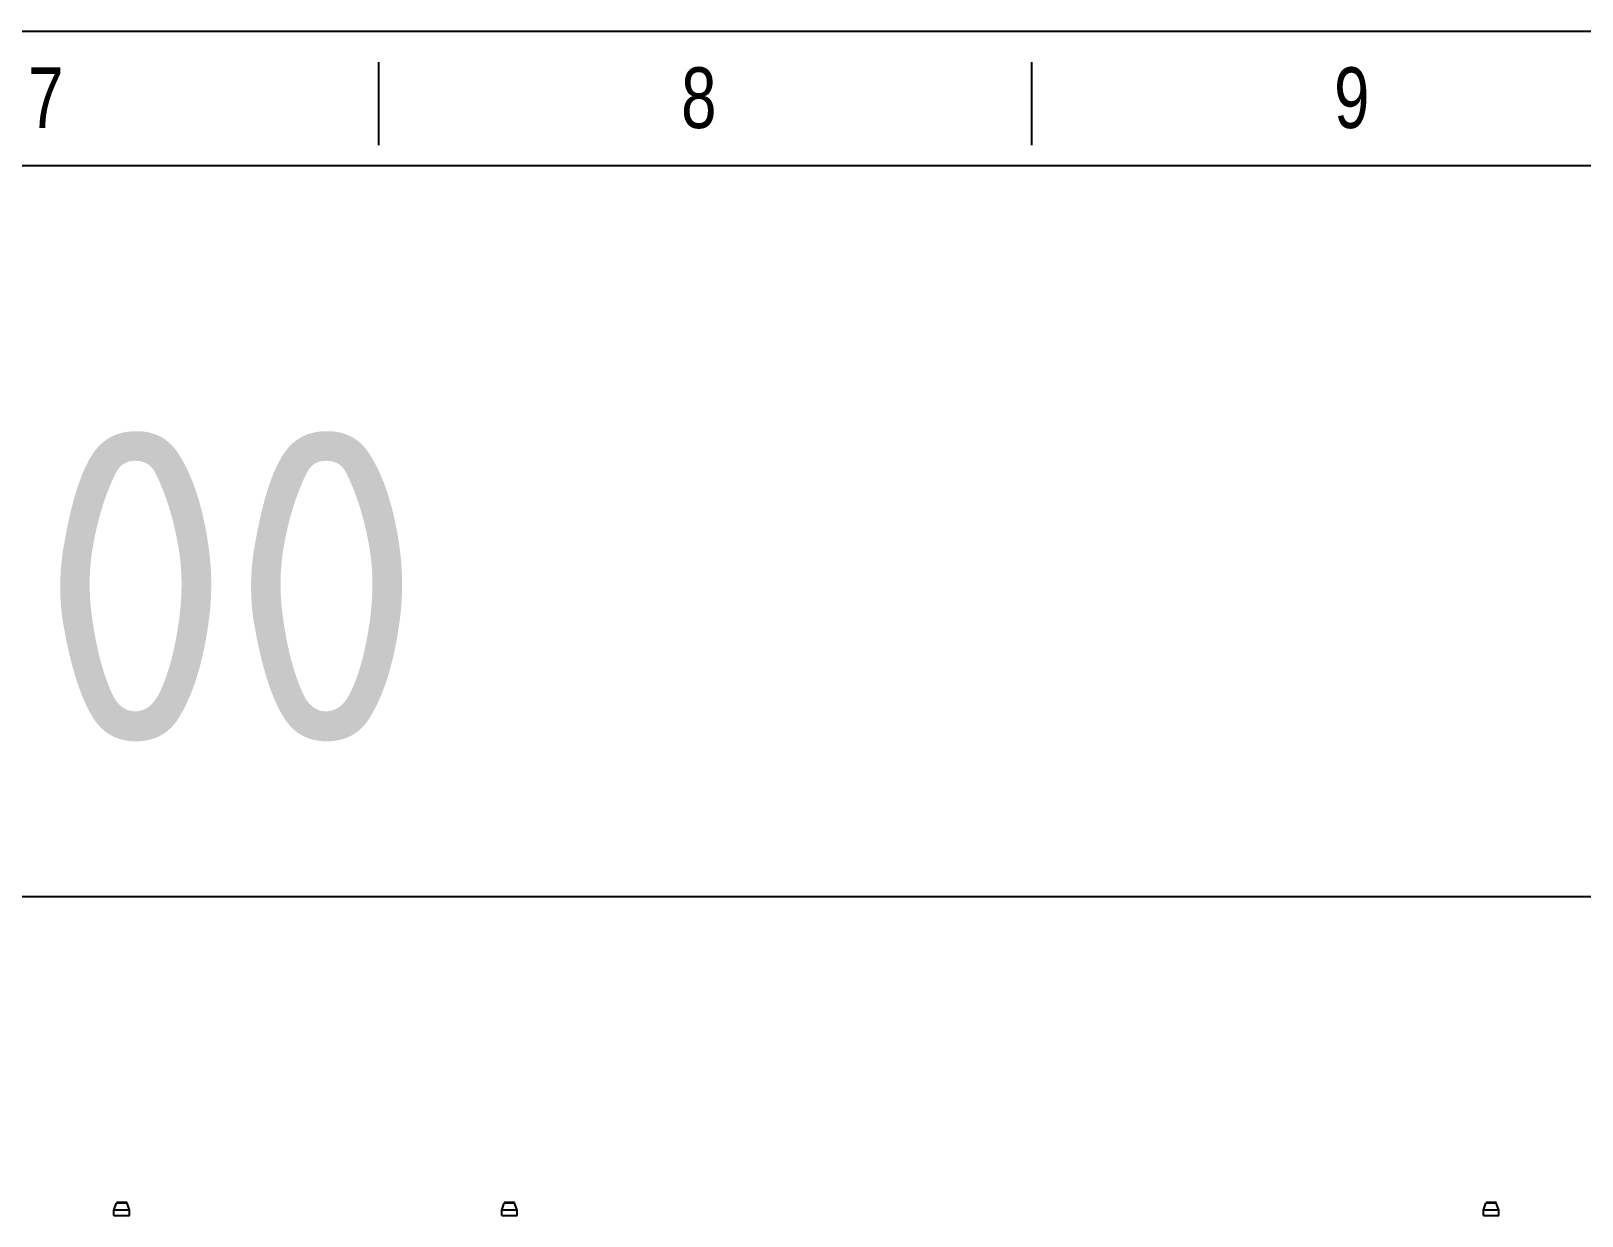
# Model space of a CAD drawing. Header units: millimetres. Extents: x 2900105 to 2915262, y -55349 to -51874.
# Drawn here: x 2912933 to 2913933, y -52638 to -51874 of the extents above; entities that cross this region are included whole.
import ezdxf

# ---------------------------------------------------------------- set-up
doc = ezdxf.new("R2010")
doc.units = ezdxf.units.MM
doc.styles.add('CKSTANDARD', font='arial.ttf')
doc.styles.add('ISO Proportional', font='isocp.shx')
doc.styles.add('Roamns', font='romans.shx')
doc.dimstyles.new('A-GB-50', dxfattribs={"dimscale": 2, "dimtxt": 100, "dimasz": 10, "dimexe": 20, "dimexo": 20, "dimgap": 50, "dimtad": 1, "dimdec": 1, "dimdsep": 46, "dimtxsty": 'ISO Proportional', "dimblk": 'ARCHTICK', "dimcen": 2.5, "dimclrd": 256, "dimclre": 256, "dimclrt": 256, "dimadec": 0, "dimazin": 0, "dimtfac": 1, "dimtdec": 1, "dimtmove": 0, "dimatfit": 3, "dimldrblk": 'ARCHTICK', "dimfxl": 2, "dimarcsym": 0})

# ---------------------------------------------------------------- blocks, each defined once
blk = doc.blocks.new('standard template')
for p, q in [((22104.2, 30728.2), (22104.2, 30325.4)), ((25275.9, 30728.2), (25275.9, 30325.4))]:
    blk.add_line(p, q)
blk.add_lwpolyline([(37962.6, 4700.3), (-97.5, 4700.3), (-97.5, 30879.2), (37962.6, 30879.2)], close=True)
at = {"color": 7}
blk.add_lwpolyline([(456.3, 6673.6), (456.3, 5963.9), (456.3, 5254.1), (456.3, 30225.9), (37408.8, 30225.9), (37408.8, 5254.1)], dxfattribs=at)
at = {"style": 'CKSTANDARD', "width": 0.75}
for s, p in [('7', (20403, 30407.9)), ('8', (23574.7, 30407.9)), ('9', (26746.3, 30407.9))]:
    blk.add_text(s, height=294.8, dxfattribs=at).set_placement(p)
at = {"style": 'Roamns'}
for tag, p in [('PAGE_NAME', (27466, 7593.7)), ('PROJECT_NAME', (27466, 6883.9)), ('DRAWN_NAME', (27466, 6174.1)), ('VERSION', (34241, 6174.1)), ('SELECT_DATA', (27466, 5464.4)), ('PAGE_NUMBER', (34241, 5464.4))]:
    blk.add_attdef(tag, p, '', height=284.5, dxfattribs=at)
blk = doc.blocks.new('_archtick')
at = {"const_width": 0.4}
blk.add_lwpolyline([(-0.7, -0.7), (0.7, 0.7)], dxfattribs=at)
blk = doc.blocks.new('*D258')
at = {"lineweight": -2, "transparency": 16777216}
for p, q in [((2910933.4, -52598.3), (2910933.4, -52392)), ((2914933.3, -52598.3), (2914933.3, -52392)), ((2910933.4, -52432), (2914933.3, -52432))]:
    blk.add_line(p, q, dxfattribs=at)
at = {"layer": 'Defpoints', "color": 0, "transparency": 16777216}
for p in [(2914933.3, -52432), (2910933.4, -52638.3), (2914933.3, -52638.3)]:
    blk.add_point(p, dxfattribs=at)
at = {"lineweight": -2, "transparency": 16777216, "xscale": 20, "yscale": 20, "zscale": 20, "rotation": 180}
blk.add_blockref('_archtick', (2910933.4, -52432), dxfattribs=at)
at = {"lineweight": -2, "transparency": 16777216, "xscale": 20, "yscale": 20, "zscale": 20}
blk.add_blockref('_archtick', (2914933.3, -52432), dxfattribs=at)
at = {"transparency": 16777216, "insert": (2912933.3, -52232), "char_height": 200, "attachment_point": 5, "style": 'ISO Proportional'}
blk.add_mtext('4000', dxfattribs=at)
blk = doc.blocks.new('问额2额')
at = {"linetype": 'Continuous'}
for p, q in [((3414, 1927.4), (3415.6, 1932)), ((3422.4, 1932), (3415.6, 1932)), ((3421.9, 1932.4), (3416.1, 1932.4)), ((3424, 1927.4), (3422.4, 1932)), ((3664, 1927.4), (3665.6, 1932)), ((3672.3, 1932), (3665.6, 1932)), ((3671.9, 1932.4), (3666, 1932.4)), ((3673.9, 1927.4), (3672.3, 1932)), ((4297, 1927.4), (4298.6, 1932)), ((4305.3, 1932), (4298.6, 1932)), ((4304.9, 1932.4), (4299, 1932.4)), ((4306.9, 1927.4), (4305.3, 1932)), ((3414, 1923.9), (3414, 1927.4)), ((3424, 1927.4), (3414, 1927.4)), ((3414, 1923.9), (3424, 1923.9)), ((3424, 1923.9), (3424, 1927.4)), ((3664, 1923.9), (3664, 1927.4)), ((3673.9, 1927.4), (3664, 1927.4)), ((3664, 1923.9), (3673.9, 1923.9)), ((3673.9, 1923.9), (3673.9, 1927.4)), ((4306.9, 1927.4), (4297, 1927.4)), ((4297, 1923.9), (4297, 1927.4)), ((4297, 1923.9), (4306.9, 1923.9)), ((4306.9, 1923.9), (4306.9, 1927.4))]:
    blk.add_line(p, q, dxfattribs=at)
for centre, start, end in [((3416.1, 1931.9), 90, 161.222), ((3421.9, 1931.9), 18.778, 90), ((3666, 1931.9), 90, 161.222), ((3671.9, 1931.9), 18.778, 90), ((4299, 1931.9), 90, 161.222), ((4304.9, 1931.9), 18.778, 90)]:
    blk.add_arc(centre, 0.5, start, end, dxfattribs=at)
blk = doc.blocks.new('*U381')
blk.add_blockref('问额2额', (-3860.5, -1802.4))
blk = doc.blocks.new('*U383')
at = {"color": 0, "linetype": 'ByBlock', "lineweight": -2, "transparency": 16777216}
blk.add_blockref('*U381', (2000, 1000), dxfattribs=at)

msp = doc.modelspace()

# ---------------------------------------------------------------- block references
at = {"transparency": 33554595, "xscale": 0.1327503990595928, "yscale": 0.1327503990595928, "zscale": 0.1327503990595928}
msp.add_blockref('standard template', (2910222.94, -55973.18), dxfattribs=at)
msp.add_blockref('*U383', (2911433.31, -53759.31))

# ---------------------------------------------------------------- dimensions: what is measured, and where the dimension line sits
at = {"color": 1}
dim = msp.add_linear_dim(base=(2914933.26, -52432), p1=(2910933.36, -52638.33), p2=(2914933.26, -52638.33), text='4000', dimstyle='A-GB-50', dxfattribs=at)
dim.commit()
dim.dimension.update_dxf_attribs({"geometry": '*D258', "text_midpoint": (2912933.31, -52232)})

doc.saveas('drawing.dxf')
